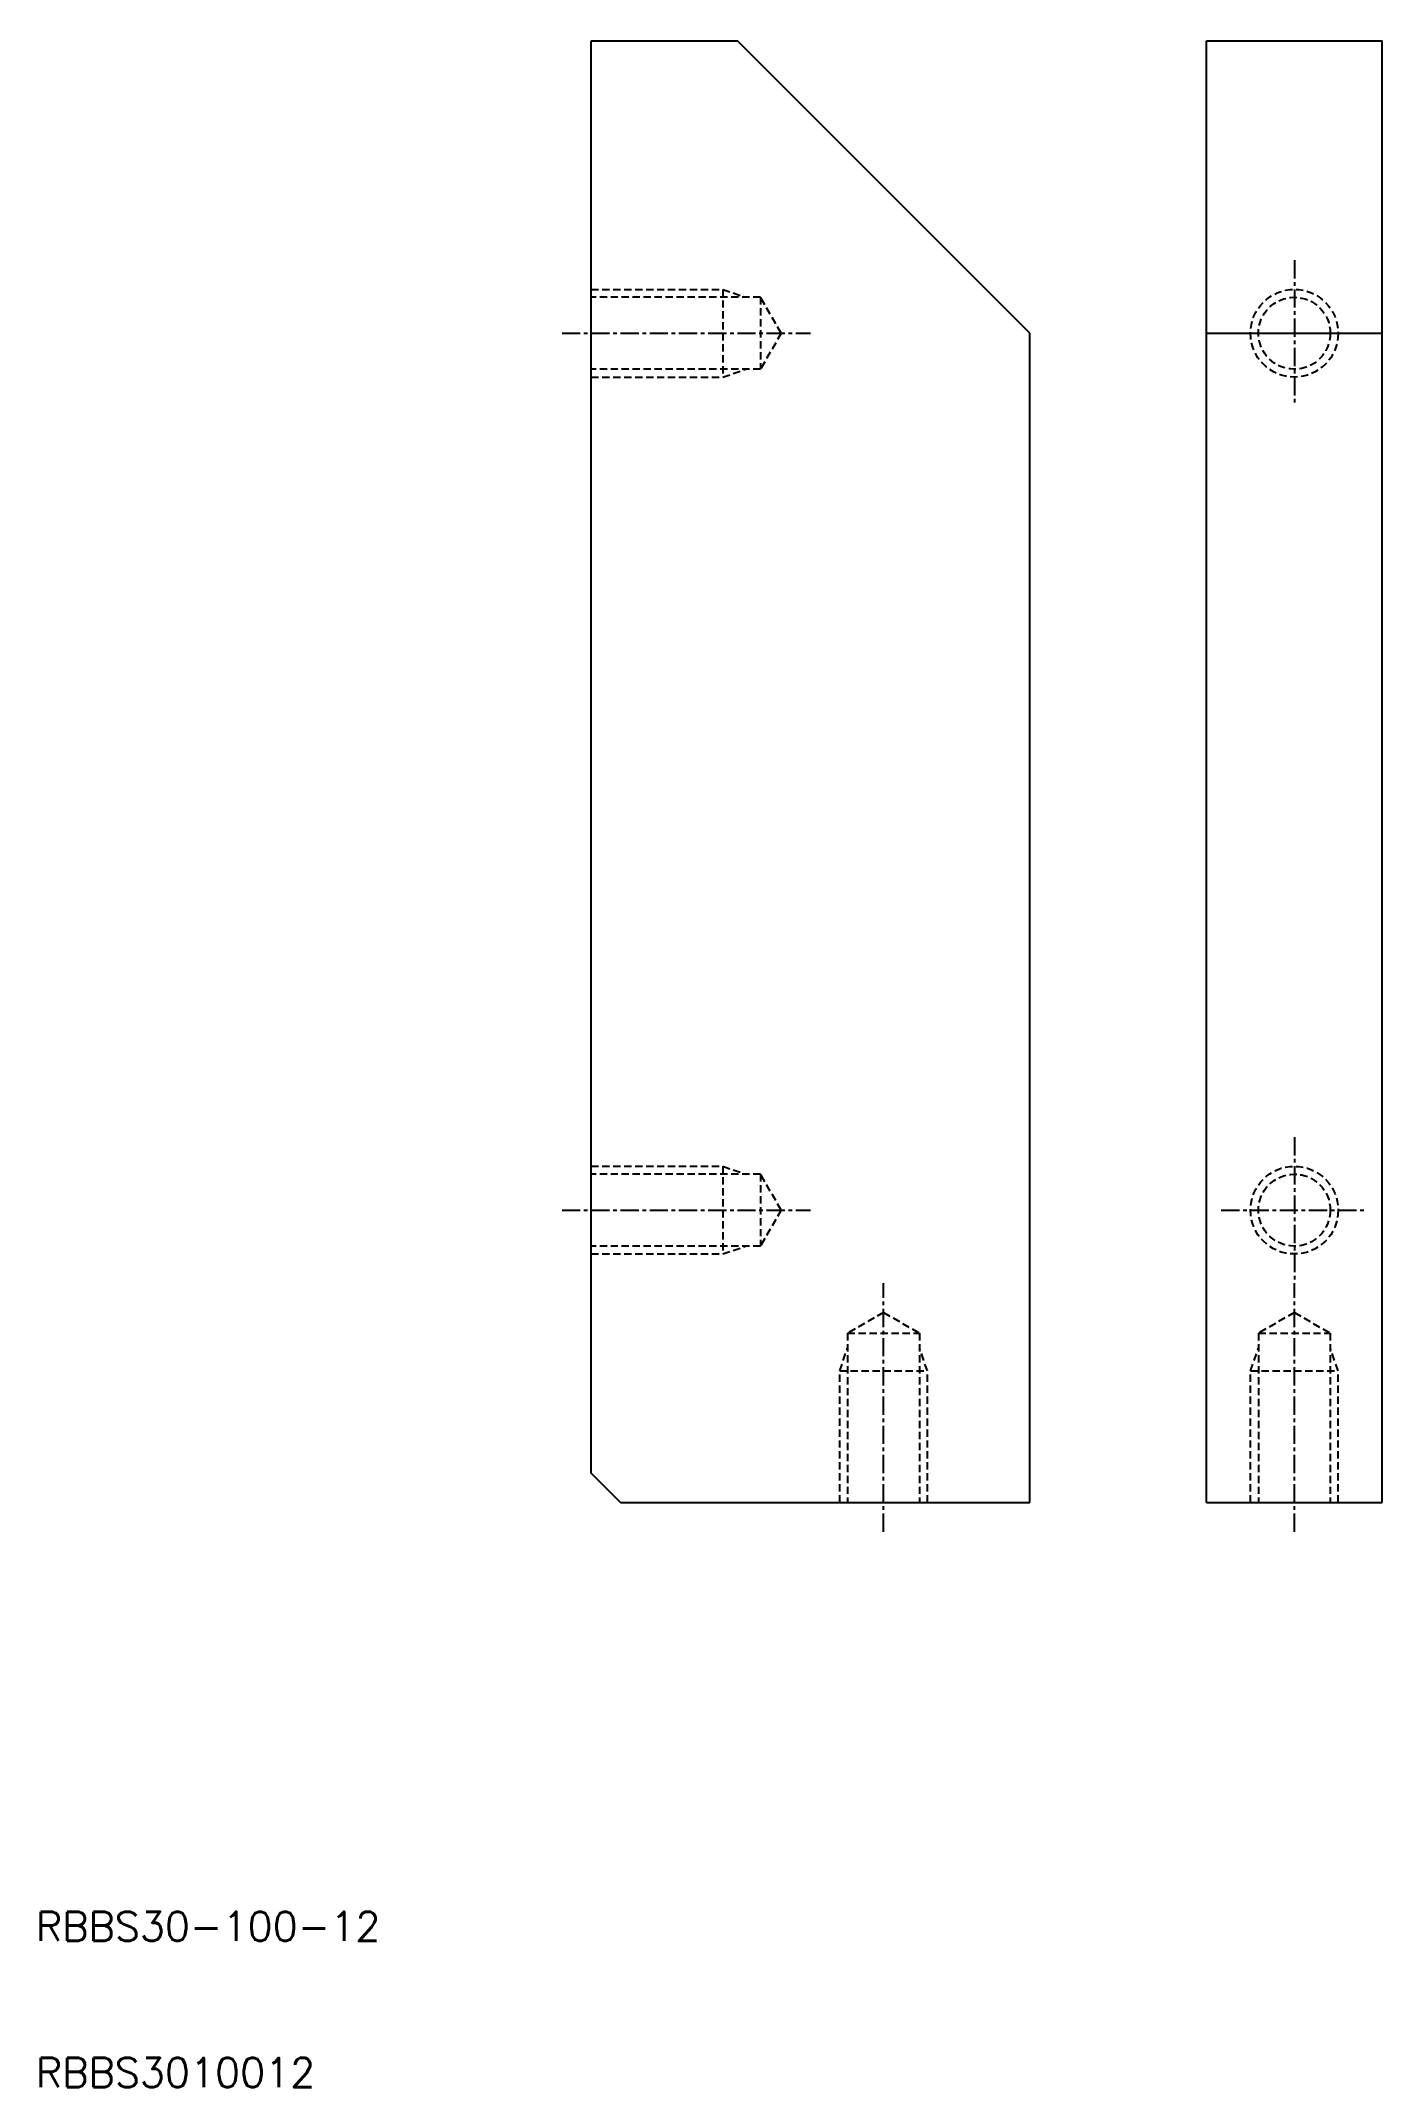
# Model space of a CAD drawing. Extents: x 10 to 102, y 10 to 150.
import ezdxf

# ---------------------------------------------------------------- set-up
doc = ezdxf.new("R2010")
doc.units = 0
doc.linetypes.add('CENTER', pattern=[2, 1.25, -0.25, 0.25, -0.25])
doc.linetypes.add('DASHED', pattern=[0.75, 0.5, -0.25])
doc.layers.get('0').update_dxf_attribs({"linetype": 'CONTINUOUS'})
doc.layers.add('CENTER', color=1, linetype='CENTER')
doc.styles.get("Standard").update_dxf_attribs({"font": 'txt.shx'})

msp = doc.modelspace()

# ---------------------------------------------------------------- linework, layer by layer
at = {"color": 7, "linetype": 'CONTINUOUS'}
for p, q in [((48, 150), (58, 150)), ((48, 52), (48, 150)), ((78, 130), (58, 150)), ((90.11, 150), (102.11, 150)), ((90.11, 50), (90.11, 150)), ((102.11, 50), (102.11, 150)), ((78, 50), (78, 130)), ((90.11, 130), (102.11, 130)), ((50, 50), (48, 52)), ((50, 50), (78, 50)), ((90.11, 50), (102.11, 50))]:
    msp.add_line(p, q, dxfattribs=at)
at = {"color": 3, "linetype": 'DASHED'}
for p, q in [((48, 133), (57, 133)), ((57, 133), (57, 127)), ((57, 133), (58.56, 132.46)), ((59.58, 132.46), (48, 132.46)), ((61, 130), (59.58, 132.46)), ((59.58, 132.46), (59.58, 127.54)), ((61, 130), (59.58, 127.54)), ((59.58, 127.54), (48, 127.54)), ((57, 127), (58.56, 127.54)), ((48, 127), (57, 127)), ((48, 73), (57, 73)), ((57, 73), (57, 67)), ((57, 73), (58.56, 72.46)), ((59.58, 72.46), (48, 72.46)), ((61, 70), (59.58, 72.46)), ((59.58, 72.46), (59.58, 67.54)), ((61, 70), (59.58, 67.54)), ((59.58, 67.54), (48, 67.54)), ((57, 67), (58.56, 67.54)), ((48, 67), (57, 67)), ((68, 63), (65.54, 61.58)), ((68, 63), (70.46, 61.58)), ((96.11, 63), (93.66, 61.58)), ((96.11, 63), (98.57, 61.58)), ((65, 59), (65.54, 60.56)), ((65.54, 61.58), (65.54, 50)), ((65.54, 61.58), (70.46, 61.58)), ((70.46, 61.58), (70.46, 50)), ((71, 59), (70.46, 60.56)), ((93.11, 59), (93.66, 60.56)), ((93.66, 61.58), (93.66, 50)), ((93.66, 61.58), (98.57, 61.58)), ((98.57, 61.58), (98.57, 50)), ((99.11, 59), (98.57, 60.56)), ((65, 50), (65, 59)), ((65, 59), (71, 59)), ((71, 50), (71, 59)), ((93.11, 50), (93.11, 59)), ((93.11, 59), (99.11, 59)), ((99.11, 50), (99.11, 59))]:
    msp.add_line(p, q, dxfattribs=at)
for centre, radius in [((96.11, 130), 3), ((96.11, 130), 2.46), ((96.11, 70), 3), ((96.11, 70), 2.46)]:
    msp.add_circle(centre, radius, dxfattribs=at)
at = {"layer": 'CENTER', "color": 1, "linetype": 'CENTER'}
for p, q in [((96.11, 135), (96.11, 125)), ((46, 130), (63, 130)), ((91.11, 130), (101.11, 130)), ((96.11, 75), (96.11, 65)), ((46, 70), (63, 70)), ((91.11, 70), (101.11, 70)), ((68, 48), (68, 65)), ((96.11, 48), (96.11, 65))]:
    msp.add_line(p, q, dxfattribs=at)

# ---------------------------------------------------------------- texts
at = {"color": 7, "linetype": 'CONTINUOUS'}
for s, p in [('RBBS30-100-12 ', (10, 20)), ('RBBS3010012 ', (10, 10))]:
    msp.add_text(s, height=2, dxfattribs=at).set_placement(p)

doc.saveas('drawing.dxf')
